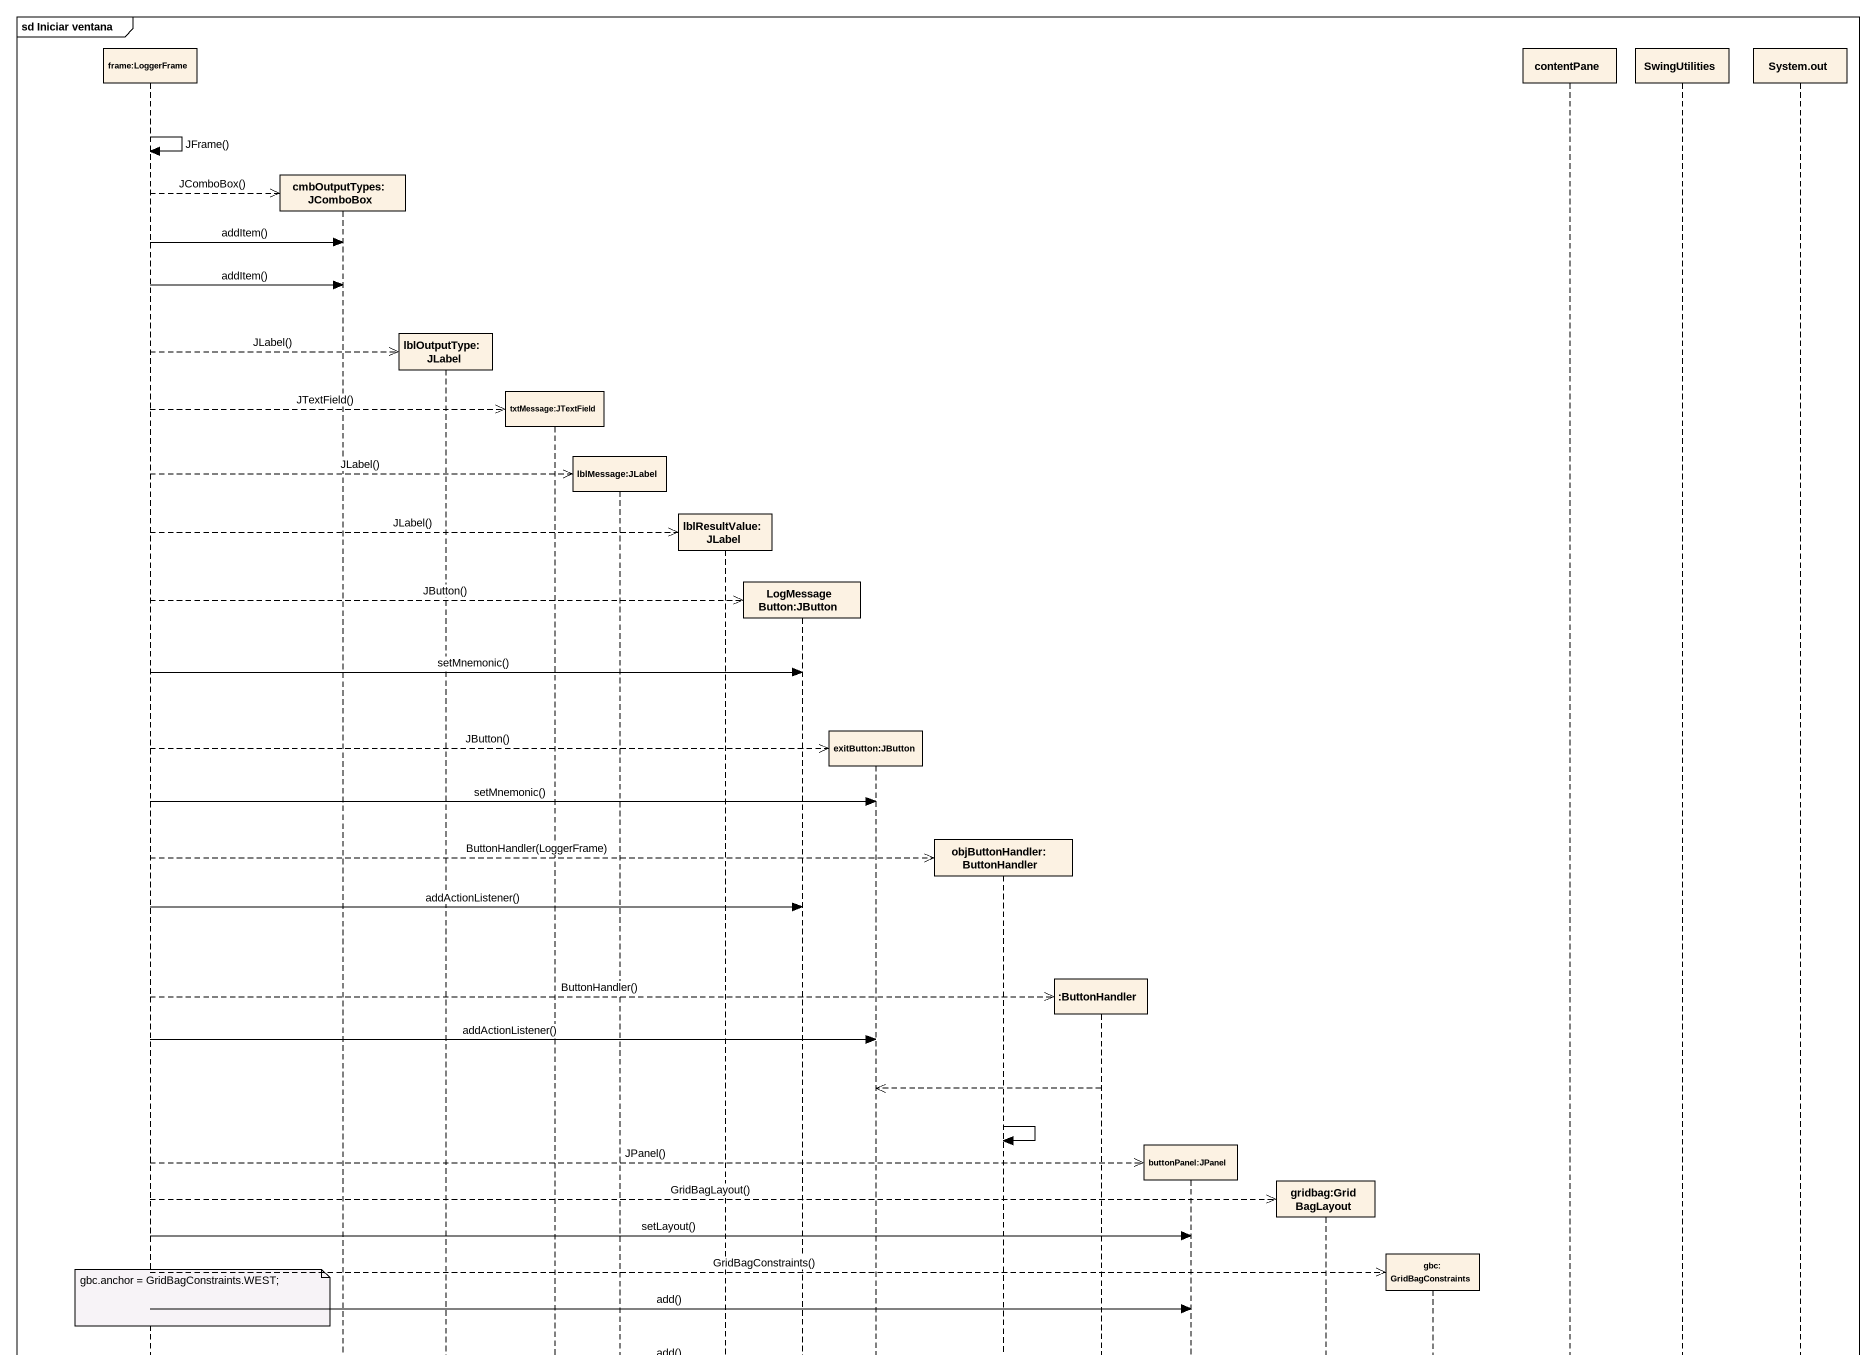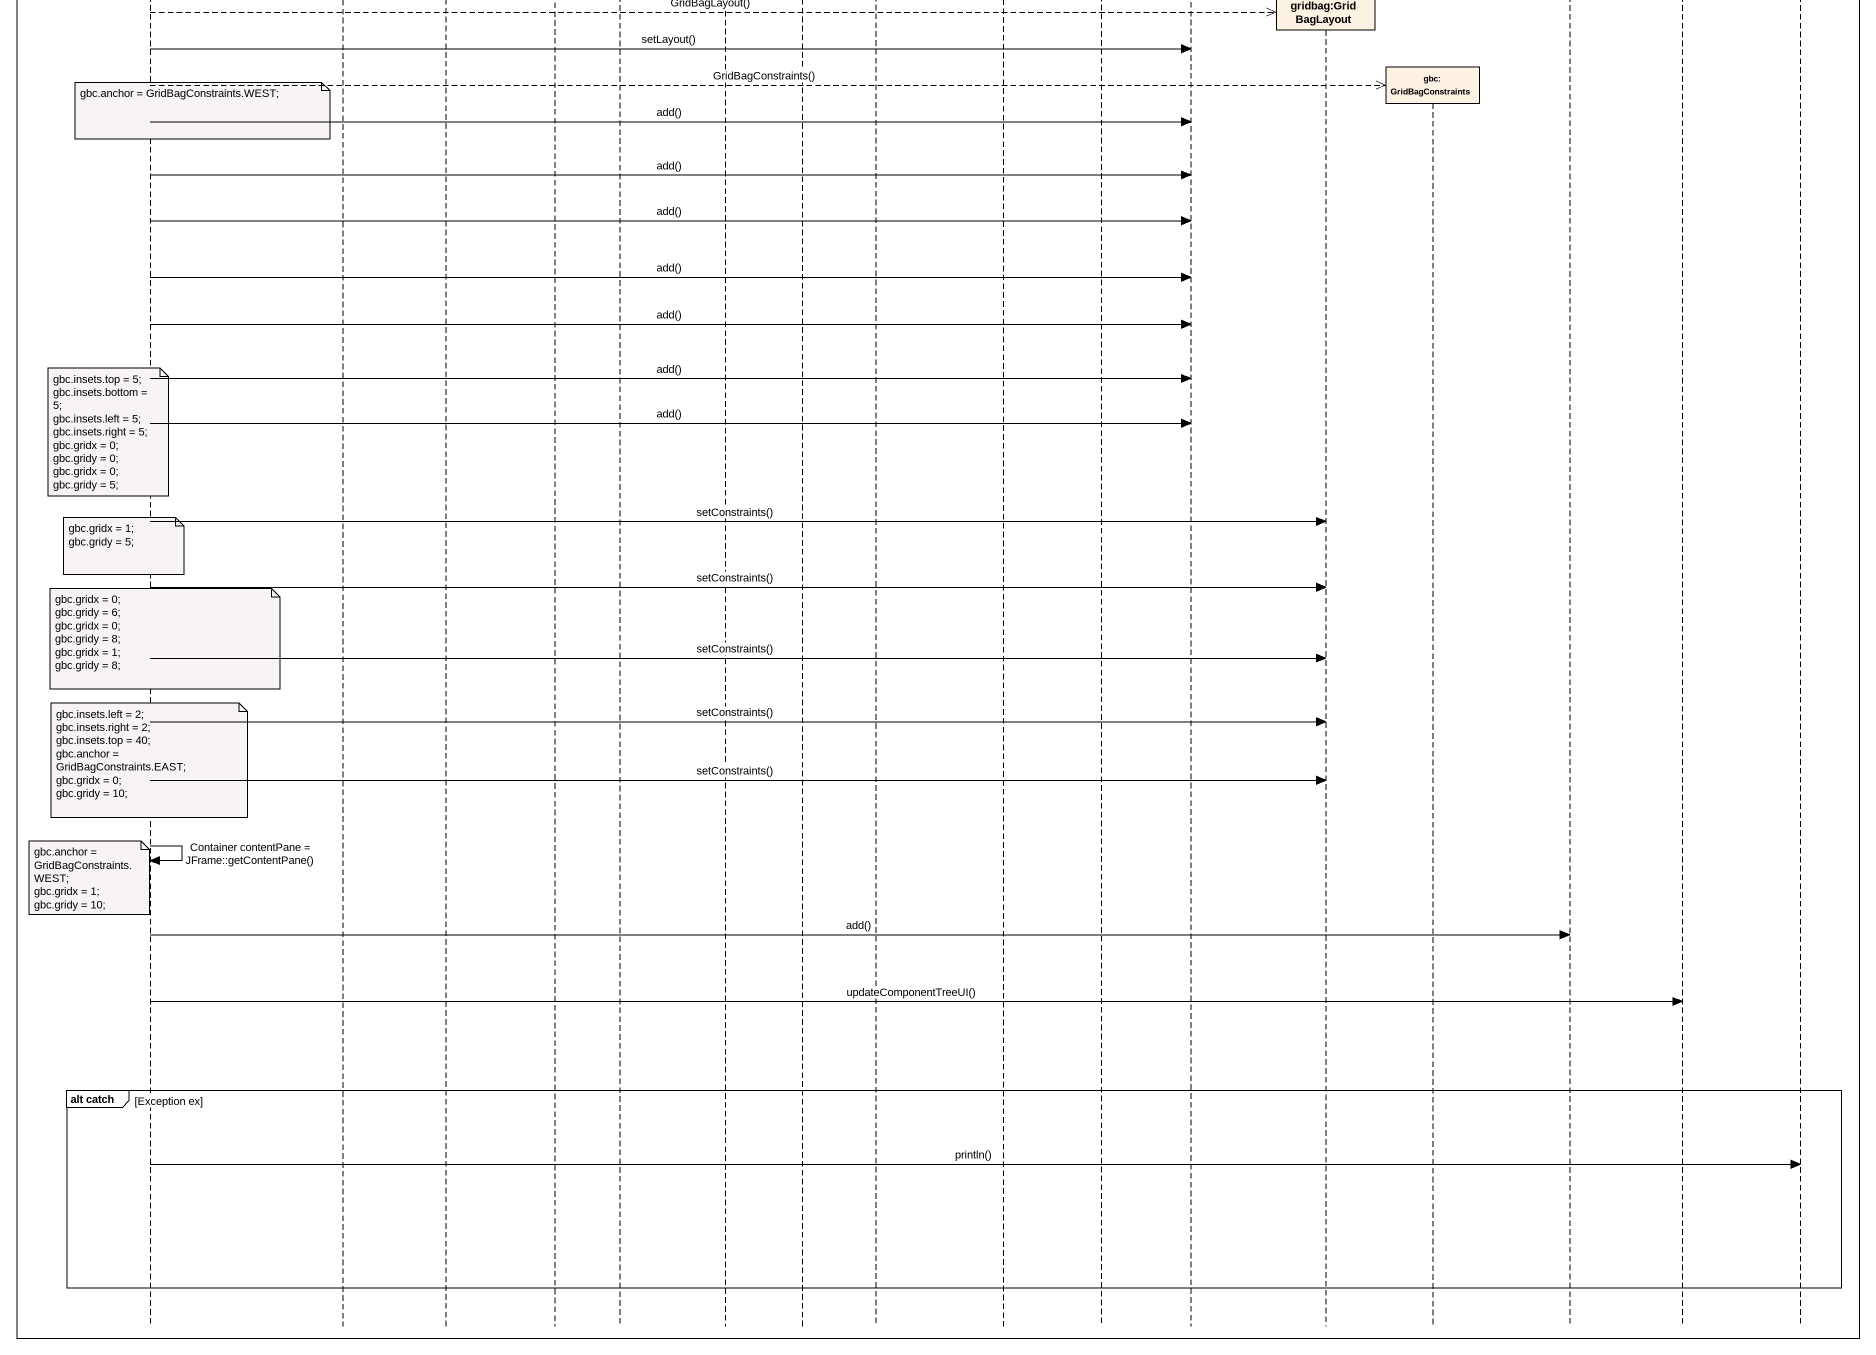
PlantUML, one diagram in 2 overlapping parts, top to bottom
@startuml
mainframe sd Iniciar ventana
hide footbox
participant "frame:LoggerFrame" as frame_LoggerFrame
participant "cmbOutputTypes:JComboBox" as cmbOutputTypes_JComboBox
participant "lblOutputType:JLabel" as lblOutputType_JLabel
participant "txtMessage:JTextField" as txtMessage_JTextField
participant "lblMessage:JLabel" as lblMessage_JLabel
participant "lblResultValue:JLabel" as lblResultValue_JLabel
participant "LogMessageButton:JButton" as LogMessageButton_JButton
participant "exitButton:JButton" as exitButton_JButton
participant "objButtonHandler:ButtonHandler" as objButtonHandler
participant ":ButtonHandler" as ButtonHandler
participant "buttonPanel:JPanel" as buttonPanel_JPanel
participant "gridbag:GridBagLayout" as gridbag_GridBagLayout
participant "gbc: GridBagConstraints" as gbc_GridBagConstraints
participant contentPane
participant SwingUtilities
participant "System.out" as System_out

frame_LoggerFrame -> frame_LoggerFrame : JFrame()
frame_LoggerFrame -->> cmbOutputTypes_JComboBox ** : JComboBox()
frame_LoggerFrame -> cmbOutputTypes_JComboBox : addItem()
frame_LoggerFrame -> cmbOutputTypes_JComboBox : addItem()
frame_LoggerFrame -->> lblOutputType_JLabel ** : JLabel()
frame_LoggerFrame -->> txtMessage_JTextField ** : JTextField()
frame_LoggerFrame -->> lblMessage_JLabel ** : JLabel()
frame_LoggerFrame -->> lblResultValue_JLabel ** : JLabel()
frame_LoggerFrame -->> LogMessageButton_JButton ** : JButton()
frame_LoggerFrame -> LogMessageButton_JButton : setMnemonic()
frame_LoggerFrame -->> exitButton_JButton ** : JButton()
frame_LoggerFrame -> exitButton_JButton : setMnemonic()
frame_LoggerFrame -->> objButtonHandler ** : ButtonHandler(LoggerFrame)
frame_LoggerFrame -> LogMessageButton_JButton : addActionListener()
frame_LoggerFrame -->> ButtonHandler ** : ButtonHandler()
frame_LoggerFrame -> exitButton_JButton : addActionListener()
ButtonHandler -->> exitButton_JButton
objButtonHandler -> objButtonHandler
frame_LoggerFrame -->> buttonPanel_JPanel ** : JPanel()
frame_LoggerFrame -->> gridbag_GridBagLayout ** : GridBagLayout()
frame_LoggerFrame -> buttonPanel_JPanel : setLayout()
frame_LoggerFrame -->> gbc_GridBagConstraints ** : GridBagConstraints()
note over frame_LoggerFrame : gbc.anchor = GridBagConstraints.WEST;
frame_LoggerFrame -> buttonPanel_JPanel : add()
frame_LoggerFrame -> buttonPanel_JPanel : add()
frame_LoggerFrame -> buttonPanel_JPanel : add()
frame_LoggerFrame -> buttonPanel_JPanel : add()
frame_LoggerFrame -> buttonPanel_JPanel : add()
frame_LoggerFrame -> buttonPanel_JPanel : add()
frame_LoggerFrame -> buttonPanel_JPanel : add()
note over frame_LoggerFrame
  gbc.insets.top = 5;
  gbc.insets.bottom = 5;
  gbc.insets.left = 5;
  gbc.insets.right = 5;
  gbc.gridx = 0;
  gbc.gridy = 0;
  gbc.gridx = 0;
  gbc.gridy = 5;
end note
frame_LoggerFrame -> gridbag_GridBagLayout : setConstraints()
note over frame_LoggerFrame
  gbc.gridx = 1;
  gbc.gridy = 5;
end note
frame_LoggerFrame -> gridbag_GridBagLayout : setConstraints()
note over frame_LoggerFrame
  gbc.gridx = 0;
  gbc.gridy = 6;
  gbc.gridx = 0;
  gbc.gridy = 8;
  gbc.gridx = 1;
  gbc.gridy = 8;
end note
frame_LoggerFrame -> gridbag_GridBagLayout : setConstraints()
frame_LoggerFrame -> gridbag_GridBagLayout : setConstraints()
note over frame_LoggerFrame
  gbc.insets.left = 2;
  gbc.insets.right = 2;
  gbc.insets.top = 40;
  gbc.anchor = GridBagConstraints.EAST;
  gbc.gridx = 0;
  gbc.gridy = 10;
end note
frame_LoggerFrame -> gridbag_GridBagLayout : setConstraints()
frame_LoggerFrame -> frame_LoggerFrame : Container contentPane = JFrame::getContentPane()
note left of frame_LoggerFrame
  gbc.anchor = GridBagConstraints.WEST;
  gbc.gridx = 1;
  gbc.gridy = 10;
end note
frame_LoggerFrame -> contentPane : add()
frame_LoggerFrame -> SwingUtilities : updateComponentTreeUI()
group alt catch [Exception ex]
  frame_LoggerFrame -> System_out : println()
end
@enduml
